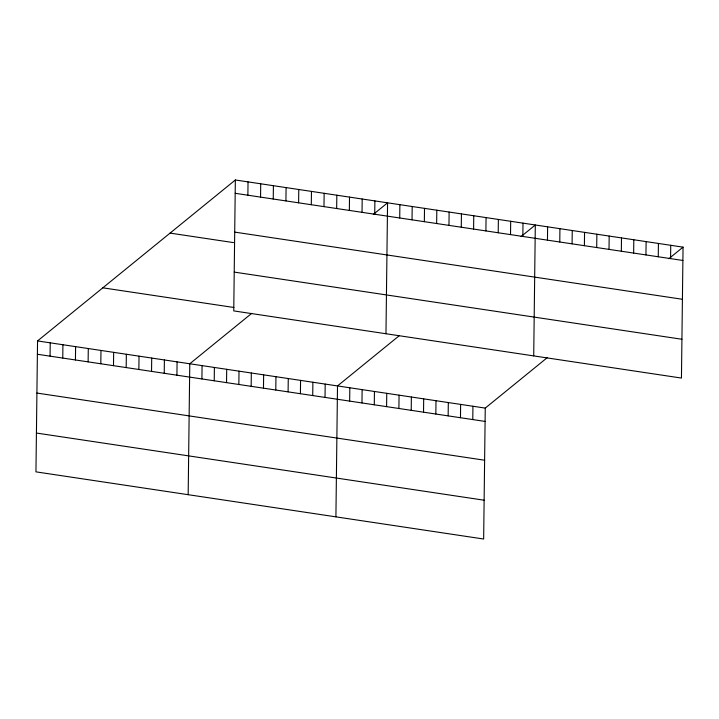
<?xml version="1.0" encoding="UTF-8"?>
<svg xmlns="http://www.w3.org/2000/svg" width="719" height="719" viewBox="0 0 719 719"><rect width="100%" height="100%" fill="white"/><g stroke="black" fill="none" stroke-linecap="round" stroke-linejoin="round"><path stroke-width="1.08" d="M235.347 179.984L233.747 310.905L681.45 378.068L683.05 247.147L235.347 179.984L37.55 340.932L35.95 471.853L483.653 539.016L485.253 408.095L547.177 357.711M50.069 356.157L50.231 342.837M62.76 358.062L62.921 344.743M75.441 359.967L75.603 346.648M88.122 361.873L88.293 348.544M100.813 363.769L100.975 350.45M113.494 365.674L113.656 352.355M126.185 367.58L126.346 354.251M138.866 369.476L139.028 356.157M151.547 371.381L151.709 358.062M164.238 373.287L164.399 359.967M176.919 375.192L177.081 361.864M188.171 494.69L189.771 363.769L251.695 313.376M201.913 378.94L202.075 365.62M214.226 380.782L214.388 367.463M226.539 382.634L226.701 369.314M238.852 384.476L239.014 371.157M247.875 195.208L248.037 181.889M251.165 386.328L251.326 373.008M260.557 197.114L260.718 183.785M263.478 388.17L263.639 374.851M273.247 199.01L273.409 185.691M275.79 390.022L275.952 376.702M285.928 200.916L286.09 187.596M288.094 391.864L288.265 378.545M298.61 202.821L298.771 189.501M300.407 393.715L300.569 380.396M311.3 204.726L311.462 191.398M312.72 395.558L312.882 382.238M323.981 206.623L324.143 193.303M325.033 397.409L325.195 384.09M336.663 208.528L336.834 195.208M335.908 516.853L337.508 385.932L399.431 335.539M349.353 210.433L349.515 197.114M349.659 401.103L349.82 387.784M362.034 212.339L362.196 199.01M361.972 402.946L362.133 389.626M374.725 214.235L374.887 200.916M374.284 404.797L374.446 391.478M385.968 333.742L387.568 202.821L373.341 214.397M386.588 406.639L386.759 393.32M399.719 217.992L399.881 204.663M398.901 408.491L399.063 395.171M412.032 219.834L412.194 206.515M411.214 410.333L411.376 397.014M424.345 221.686L424.507 208.357M423.527 412.185L423.689 398.865M436.649 223.528L436.819 210.209M435.84 414.027L436.002 400.708M448.962 225.38L449.123 212.051M448.153 415.879L448.314 402.559M461.274 227.222L461.436 213.903M460.466 417.721L460.627 404.402M473.587 229.073L473.749 215.745M472.778 419.572L472.94 406.253M485.9 230.916L486.062 217.596M498.213 232.767L498.375 219.439M510.526 234.61L510.688 221.29M522.839 236.461L523.001 223.133M533.714 355.905L535.313 224.984L521.086 236.56M547.456 240.155L547.617 226.827M559.768 241.997L559.93 228.678M572.081 243.849L572.243 230.52M584.394 245.691L584.556 232.372M596.707 247.543L596.869 234.214M609.02 249.385L609.182 236.066M621.333 251.237L621.495 237.908M633.637 253.079L633.807 239.76M645.95 254.93L646.111 241.602M658.262 256.773L658.424 243.453M670.575 258.624L670.737 245.296M668.823 258.723L683.05 247.147M235.185 193.303L682.888 260.467M234.718 232.111L682.412 299.275M170.079 233.1L233.504 242.609M234.223 272.097L681.927 339.26M102.826 287.825L233.9 307.48M37.55 340.932L485.253 408.095M37.388 354.26L485.082 421.415M36.912 393.059L484.615 460.223M36.426 433.045L484.121 500.208"/></g></svg>
